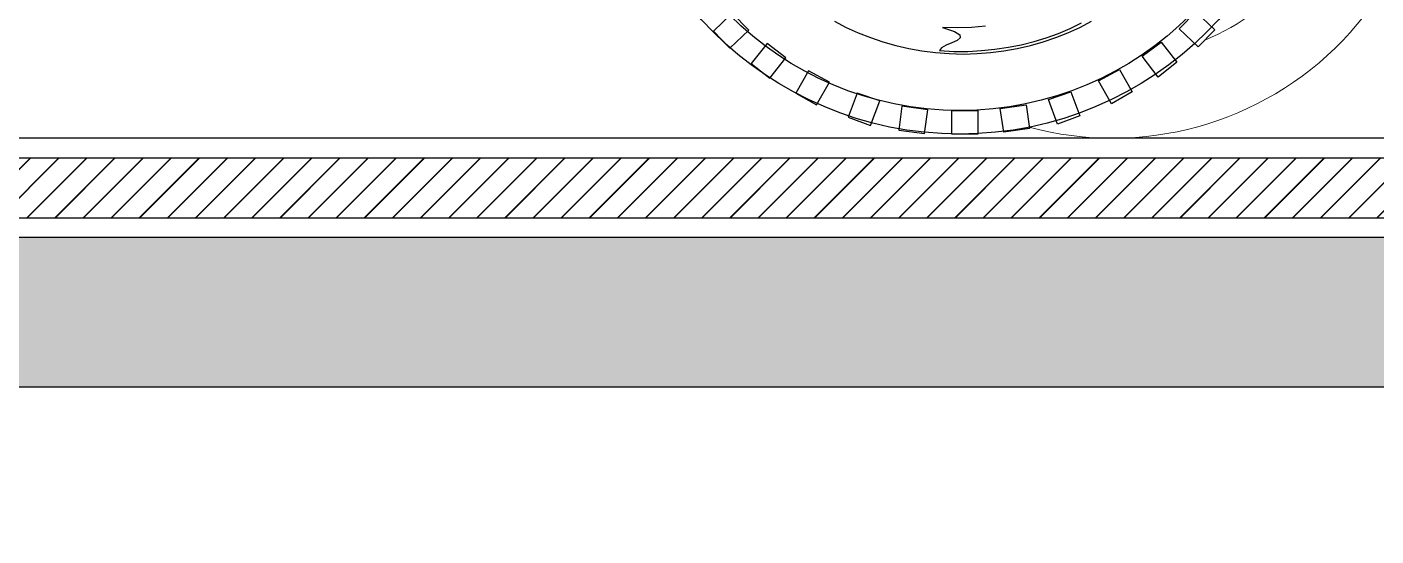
# Model space of a CAD drawing. Header units: inches. Extents: x 0.9 to 45.9, y 0.4 to 30.4.
# Drawn here: x 30.559 to 31.916, y 2.102 to 2.614 of the extents above; entities that cross this region are included whole.
import ezdxf

# ---------------------------------------------------------------- set-up
doc = ezdxf.new("R2010")
doc.units = ezdxf.units.IN
doc.header["$MEASUREMENT"] = 0
doc.layers.add('MUEBLES', color=8, linetype='Continuous')
doc.layers.add('MUROS', color=9, linetype='Continuous')

# ---------------------------------------------------------------- blocks, each defined once
blk = doc.blocks.new('moto-3')
at = {"layer": 'MUEBLES', "linetype": 'Continuous'}
for p, q in [((192.4067, 16.0545), (192.3877, 16.0365)), ((192.4234, 16.0375), (192.4067, 16.0545)), ((192.8562, 16.0389), (192.8729, 16.0559)), ((192.8729, 16.0559), (192.8919, 16.0379)), ((192.3877, 16.0365), (192.4044, 16.0192)), ((192.4044, 16.0192), (192.4234, 16.0375)), ((192.5096, 16.0464), (192.5212, 16.0402)), ((192.5212, 16.0402), (192.5334, 16.0348)), ((192.6182, 16.0402), (192.6301, 16.0362)), ((192.6332, 16.0399), (192.6182, 16.0402)), ((192.6301, 16.0362), (192.6356, 16.0328)), ((192.6474, 16.0402), (192.6332, 16.0399)), ((192.6614, 16.0413), (192.6474, 16.0402)), ((192.7347, 16.0341), (192.7466, 16.0392)), ((192.7442, 16.0348), (192.7564, 16.0402)), ((192.7466, 16.0392), (192.7581, 16.0447)), ((192.7564, 16.0402), (192.768, 16.0464)), ((192.8752, 16.0206), (192.8562, 16.0389)), ((192.8919, 16.0379), (192.8752, 16.0206)), ((192.4417, 16.0239), (192.4257, 16.0039)), ((192.4607, 16.0097), (192.4417, 16.0239)), ((192.5334, 16.0348), (192.5456, 16.0301)), ((192.5456, 16.0301), (192.5581, 16.0256)), ((192.5581, 16.0256), (192.5711, 16.0219)), ((192.6277, 16.0246), (192.622, 16.0223)), ((192.6328, 16.027), (192.6277, 16.0246)), ((192.6359, 16.0297), (192.6328, 16.027)), ((192.6356, 16.0328), (192.6359, 16.0297)), ((192.6844, 16.0202), (192.6973, 16.0226)), ((192.6973, 16.0226), (192.7102, 16.026)), ((192.7065, 16.0219), (192.7194, 16.0256)), ((192.7102, 16.026), (192.7225, 16.0297)), ((192.7194, 16.0256), (192.732, 16.0301)), ((192.7225, 16.0297), (192.7347, 16.0341)), ((192.732, 16.0301), (192.7442, 16.0348)), ((192.8189, 16.0111), (192.8379, 16.0253)), ((192.8379, 16.0253), (192.8538, 16.0053)), ((192.4444, 15.989), (192.4607, 16.0097)), ((192.5711, 16.0219), (192.5843, 16.0189)), ((192.5843, 16.0189), (192.5975, 16.0165)), ((192.5975, 16.0165), (192.6111, 16.0148)), ((192.6111, 16.0148), (192.625, 16.0138)), ((192.6172, 16.0195), (192.6152, 16.0168)), ((192.6152, 16.0168), (192.6294, 16.0161)), ((192.622, 16.0223), (192.6172, 16.0195)), ((192.625, 16.0138), (192.639, 16.0134)), ((192.6294, 16.0161), (192.6437, 16.0161)), ((192.639, 16.0134), (192.6529, 16.0138)), ((192.6437, 16.0161), (192.6573, 16.0168)), ((192.6529, 16.0138), (192.6664, 16.0148)), ((192.6573, 16.0168), (192.6709, 16.0182)), ((192.6664, 16.0148), (192.68, 16.0165)), ((192.6709, 16.0182), (192.6844, 16.0202)), ((192.68, 16.0165), (192.6933, 16.0189)), ((192.6933, 16.0189), (192.7065, 16.0219)), ((192.8352, 15.9903), (192.8189, 16.0111)), ((192.4257, 16.0039), (192.4444, 15.989)), ((192.4835, 15.9965), (192.4706, 15.974)), ((192.5045, 15.9852), (192.4835, 15.9965)), ((192.7751, 15.9866), (192.7961, 15.9978)), ((192.7961, 15.9978), (192.809, 15.9754)), ((192.8538, 16.0053), (192.8352, 15.9903)), ((192.4916, 15.9622), (192.5045, 15.9852)), ((192.788, 15.9635), (192.7751, 15.9866)), ((192.4706, 15.974), (192.4916, 15.9622)), ((192.5324, 15.974), (192.5232, 15.9499)), ((192.5551, 15.9662), (192.5324, 15.974)), ((192.7248, 15.9676), (192.7473, 15.9754)), ((192.7473, 15.9754), (192.7564, 15.9513)), ((192.809, 15.9754), (192.788, 15.9635)), ((192.5459, 15.9415), (192.5551, 15.9662)), ((192.5772, 15.9611), (192.5741, 15.937)), ((192.6033, 15.9574), (192.5772, 15.9611)), ((192.5999, 15.9336), (192.6033, 15.9574)), ((192.6274, 15.9567), (192.6536, 15.9567)), ((192.6274, 15.933), (192.6274, 15.9567)), ((192.6536, 15.9567), (192.6536, 15.933)), ((192.6763, 15.9588), (192.7024, 15.9622)), ((192.6797, 15.935), (192.6763, 15.9588)), ((192.7024, 15.9622), (192.7055, 15.9384)), ((192.7337, 15.9428), (192.7248, 15.9676)), ((192.5232, 15.9499), (192.5459, 15.9415)), ((192.7564, 15.9513), (192.7337, 15.9428)), ((192.5741, 15.937), (192.5999, 15.9336)), ((192.6536, 15.933), (192.6274, 15.933)), ((192.7055, 15.9384), (192.6797, 15.935))]:
    blk.add_line(p, q, dxfattribs=at)
at = {"layer": 'MUEBLES'}
for radius in [0.3512, 0.3275]:
    blk.add_circle((192.6357, 16.2841), radius, dxfattribs=at)

msp = doc.modelspace()

# ---------------------------------------------------------------- hatches: boundary and pattern name
h = msp.add_hatch()
h.set_pattern_fill('JIS_LC_20', color=250, scale=0.001, style=0)
h.set_pattern_definition([(45, (-1607.790423, -927.80199), (-0.01414213562, 0.01414213562), []), (45, (-1607.790023, -927.80199), (-0.01414213562, 0.01414213562), [])])
h.paths.add_polyline_path([(29.6049, 2.4824), (29.6049, 2.4224), (35.0649, 2.4224), (35.0649, 2.4824)])
at = {"linetype": 'ByBlock', "ltscale": 0.01}
h = msp.add_hatch(dxfattribs=at)
h.set_pattern_fill('EARTH', color=34, scale=0.02, style=0)
h.set_pattern_definition([(180, (1851.01179, -916.26928), (-0.127, 0.127), [0.127, -0.127]), (180, (1851.01179, -916.22166), (-0.127, 0.127), [0.127, -0.127]), (180, (1851.01179, -916.17403), (-0.127, 0.127), [0.127, -0.127]), (90, (1850.99592, -916.15816), (0.127, 0.127), [0.127, -0.127]), (90, (1850.94829, -916.15816), (0.127, 0.127), [0.127, -0.127]), (90, (1850.90067, -916.15816), (0.127, 0.127), [0.127, -0.127])])
h.paths.add_polyline_path([(35.0849, 2.4024), (19.4599, 2.4024), (19.4599, 2.2524), (18.4599, 2.2524), (18.4599, 2.1024), (19.6099, 2.1024), (19.6099, 2.2524), (34.9349, 2.2524), (34.9349, 2.1024), (36.0849, 2.1024), (36.0849, 2.2524), (35.0849, 2.2524)])

# ---------------------------------------------------------------- linework, layer by layer
at = {"color": 250, "elevation": -0.074}
msp.add_lwpolyline([(29.6049, 2.4824), (29.6049, 2.4224), (35.0649, 2.4224), (35.0649, 2.4824)], close=True, dxfattribs=at)
at = {"color": 34, "linetype": 'ByBlock', "ltscale": 0.01, "elevation": -0.074}
msp.add_lwpolyline([(35.0849, 2.4024), (19.4599, 2.4024), (19.4599, 2.2524), (18.4599, 2.2524), (18.4599, 2.1024), (19.6099, 2.1024), (19.6099, 2.2524), (34.9349, 2.2524), (34.9349, 2.1024), (36.0849, 2.1024), (36.0849, 2.2524), (35.0849, 2.2524), (35.0849, 2.4024)], dxfattribs=at)
at = {"layer": 'MUEBLES', "lineweight": 0}
for radius, start, end in [(0.3209, 254.8094, 78.7072), (0.2407, 292.6, 42.5369)]:
    msp.add_arc((31.6511, 2.8232, -0.074), radius, start, end, dxfattribs=at)
at = {"layer": 'MUROS'}
for p, q in [((35.0849, 2.5024, -0.074), (20.9849, 2.5024, -0.074)), ((35.0849, 2.4024, -0.074), (20.9849, 2.4024, -0.074))]:
    msp.add_line(p, q, dxfattribs=at)

# ---------------------------------------------------------------- block references
at = {"layer": 'MUEBLES'}
msp.add_blockref('moto-3', (-161.1383, -13.4264, -0.074), dxfattribs=at)

doc.saveas('drawing.dxf')
